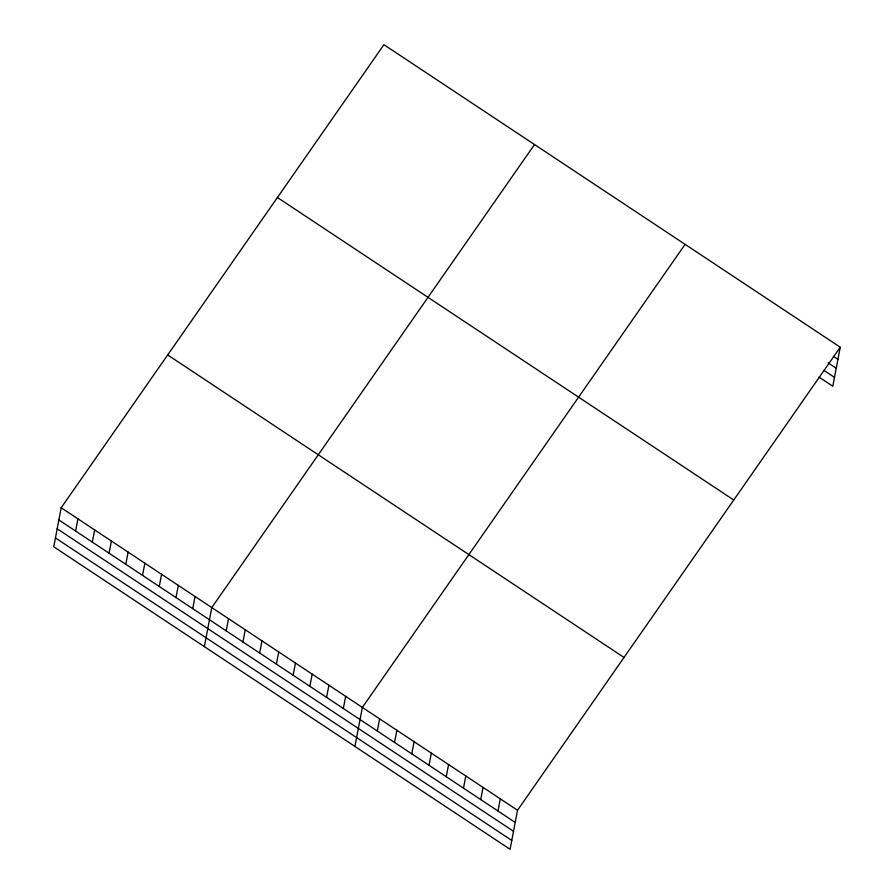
<?xml version="1.0" encoding="UTF-8"?>
<svg xmlns="http://www.w3.org/2000/svg" width="894" height="894" viewBox="0 0 894 894"><rect width="100%" height="100%" fill="white"/><g stroke="black" fill="none" stroke-linecap="round" stroke-linejoin="round"><path stroke-width="1.34" d="M61.194 507.758L53.752 546.793L510.083 849.3L517.525 810.266L840.248 347.207L383.917 44.7L61.194 507.758L517.525 810.266M75.61 531.014L77.923 518.855M92.339 542.11L94.663 529.941M109.068 553.196L111.392 541.038M125.808 564.293L128.121 552.123M142.537 575.39L144.85 563.22M159.266 586.475L161.59 574.317M175.995 597.572L178.319 585.402M192.735 608.658L195.048 596.499M204.335 646.619L211.789 607.585L534.511 144.526M226.193 630.84L228.518 618.682M242.933 641.937L245.247 629.767M259.662 653.033L261.987 640.864M276.391 664.119L278.716 651.961M293.131 675.216L295.445 663.046M309.86 686.301L312.174 674.143M326.589 697.398L328.914 685.229M343.318 708.484L345.643 696.325M354.929 746.445L362.372 707.411L685.095 244.353M377.29 731.013L379.615 718.843M394.533 742.433L396.858 730.275M411.776 753.865L414.09 741.696M429.008 765.298L431.333 753.128M446.251 776.718L448.576 764.56M463.494 788.15L465.808 775.981M480.726 799.582L483.051 787.413M497.969 811.003L500.294 798.845M840.248 347.207L832.806 386.242L819.016 377.1M833.331 356.326L837.935 359.377M828.19 362.908L836.236 368.239M824.156 370.518L834.493 377.38M277.419 197.507L733.75 500.014M167.692 354.952L624.023 657.459M58.87 519.928L515.212 822.435M57.182 528.79L513.514 831.297M55.439 537.931L511.781 840.438"/></g></svg>
